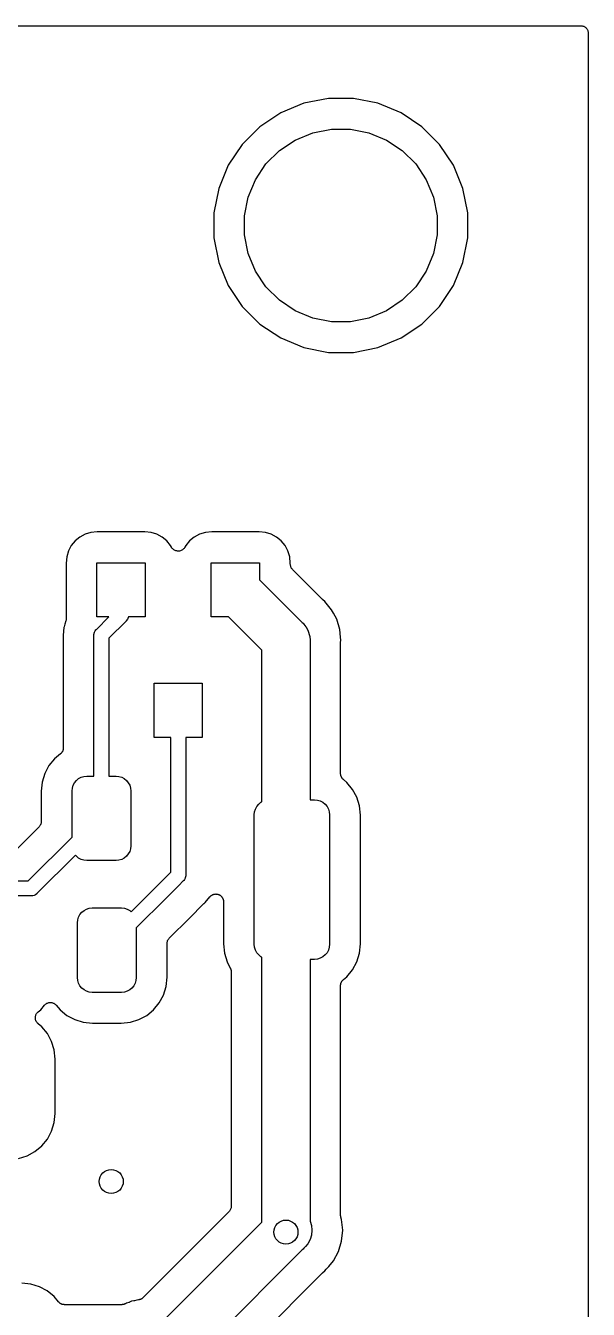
# Model space of a CAD drawing. Extents: x 3.65 to 7.93, y -5.83 to -2.58.
# Drawn here: x 7.56 to 7.928, y -3.421 to -2.582 of the extents above; entities that cross this region are included whole.
import ezdxf

# ---------------------------------------------------------------- set-up
doc = ezdxf.new("R2010")
doc.units = 0
doc.header["$MEASUREMENT"] = 0
doc.layers.add('BLACK', color=7, linetype='CONTINUOUS')

msp = doc.modelspace()

# ---------------------------------------------------------------- linework, layer by layer
at = {"layer": 'BLACK', "linetype": 'CONTINUOUS'}
for p, q in [((3.65697, -2.58197), (7.92303, -2.58197)), ((7.92303, -2.58197), (7.92307, -2.58197)), ((7.92307, -2.58197), (7.92307, -2.58197)), ((7.92307, -2.58197), (7.92307, -2.58197)), ((7.92307, -2.58197), (7.9231, -2.58197)), ((7.9231, -2.58197), (7.92357, -2.58202)), ((7.92357, -2.58202), (7.92404, -2.58207)), ((7.92404, -2.58207), (7.92405, -2.58208)), ((7.92405, -2.58208), (7.92407, -2.58208)), ((7.92407, -2.58208), (7.92452, -2.58222)), ((7.92452, -2.58222), (7.92497, -2.58236)), ((7.92497, -2.58236), (7.92498, -2.58237)), ((7.92498, -2.58237), (7.925, -2.58237)), ((7.925, -2.58237), (7.92541, -2.5826)), ((7.92541, -2.5826), (7.92583, -2.58282)), ((7.92583, -2.58282), (7.92584, -2.58283)), ((7.92584, -2.58283), (7.92586, -2.58284)), ((7.92586, -2.58284), (7.92622, -2.58314)), ((7.92622, -2.58314), (7.92658, -2.58345)), ((7.92658, -2.58345), (7.92659, -2.58346)), ((7.92659, -2.58346), (7.9266, -2.58347)), ((7.9266, -2.58347), (7.9269, -2.58384)), ((7.9269, -2.58384), (7.9272, -2.5842)), ((7.9272, -2.5842), (7.9272, -2.58422)), ((7.9272, -2.58422), (7.92722, -2.58423)), ((7.92722, -2.58423), (7.92743, -2.58465)), ((7.92743, -2.58465), (7.92765, -2.58506)), ((7.92765, -2.58506), (7.92766, -2.58508)), ((7.92766, -2.58508), (7.92767, -2.5851)), ((7.92767, -2.5851), (7.9278, -2.58555)), ((7.9278, -2.58555), (7.92794, -2.586)), ((7.92794, -2.586), (7.92794, -2.58601)), ((7.92794, -2.58601), (7.92794, -2.58603)), ((7.92794, -2.58603), (7.92799, -2.5865)), ((7.92799, -2.5865), (7.92803, -2.58697)), ((7.92803, -2.58697), (7.92803, -5.82303)), ((7.74209, -2.63272), (7.72699, -2.63897)), ((7.75813, -2.62953), (7.74209, -2.63272)), ((7.77447, -2.62953), (7.75813, -2.62953)), ((7.79051, -2.63272), (7.77447, -2.62953)), ((7.80561, -2.63897), (7.79051, -2.63272)), ((7.72699, -2.63897), (7.71339, -2.64806)), ((7.8192, -2.64806), (7.80561, -2.63897)), ((7.71339, -2.64806), (7.70184, -2.65962)), ((7.74793, -2.65195), (7.7601, -2.64953)), ((7.7601, -2.64953), (7.7725, -2.64953)), ((7.7725, -2.64953), (7.78467, -2.65195)), ((7.83076, -2.65962), (7.8192, -2.64806)), ((7.72614, -2.66359), (7.73646, -2.6567)), ((7.73646, -2.6567), (7.74793, -2.65195)), ((7.78467, -2.65195), (7.79614, -2.6567)), ((7.79614, -2.6567), (7.80645, -2.66359)), ((7.70184, -2.65962), (7.69275, -2.67321)), ((7.71737, -2.67236), (7.72614, -2.66359)), ((7.80645, -2.66359), (7.81523, -2.67236)), ((7.83985, -2.67321), (7.83076, -2.65962)), ((7.69275, -2.67321), (7.6865, -2.68831)), ((7.71048, -2.68268), (7.71737, -2.67236)), ((7.81523, -2.67236), (7.82212, -2.68268)), ((7.8461, -2.68831), (7.83985, -2.67321)), ((7.70573, -2.69415), (7.71048, -2.68268)), ((7.82212, -2.68268), (7.82687, -2.69415)), ((7.6865, -2.68831), (7.68331, -2.70435)), ((7.84929, -2.70435), (7.8461, -2.68831)), ((7.70331, -2.70632), (7.70573, -2.69415)), ((7.82687, -2.69415), (7.82929, -2.70632)), ((7.68331, -2.70435), (7.68331, -2.72069)), ((7.70331, -2.71872), (7.70331, -2.70632)), ((7.82929, -2.70632), (7.82929, -2.71872)), ((7.84929, -2.72069), (7.84929, -2.70435)), ((7.68331, -2.72069), (7.6865, -2.73673)), ((7.70573, -2.73089), (7.70331, -2.71872)), ((7.82929, -2.71872), (7.82687, -2.73089)), ((7.8461, -2.73673), (7.84929, -2.72069)), ((7.71048, -2.74236), (7.70573, -2.73089)), ((7.82687, -2.73089), (7.82212, -2.74236)), ((7.6865, -2.73673), (7.69275, -2.75183)), ((7.71737, -2.75267), (7.71048, -2.74236)), ((7.82212, -2.74236), (7.81523, -2.75267)), ((7.83985, -2.75183), (7.8461, -2.73673)), ((7.69275, -2.75183), (7.70184, -2.76542)), ((7.72614, -2.76145), (7.71737, -2.75267)), ((7.81523, -2.75267), (7.80645, -2.76145)), ((7.83076, -2.76542), (7.83985, -2.75183)), ((7.70184, -2.76542), (7.71339, -2.77698)), ((7.73646, -2.76834), (7.72614, -2.76145)), ((7.80645, -2.76145), (7.79614, -2.76834)), ((7.8192, -2.77698), (7.83076, -2.76542)), ((7.74793, -2.77309), (7.73646, -2.76834)), ((7.7601, -2.77551), (7.74793, -2.77309)), ((7.7725, -2.77551), (7.7601, -2.77551)), ((7.78467, -2.77309), (7.7725, -2.77551)), ((7.79614, -2.76834), (7.78467, -2.77309)), ((7.71339, -2.77698), (7.72699, -2.78607)), ((7.80561, -2.78607), (7.8192, -2.77698)), ((7.72699, -2.78607), (7.74209, -2.79232)), ((7.74209, -2.79232), (7.75813, -2.79551)), ((7.77447, -2.79551), (7.79051, -2.79232)), ((7.79051, -2.79232), (7.80561, -2.78607)), ((7.75813, -2.79551), (7.77447, -2.79551)), ((7.59264, -2.9187), (7.59014, -2.92175)), ((7.59569, -2.9162), (7.59264, -2.9187)), ((7.59916, -2.91435), (7.59569, -2.9162)), ((7.60293, -2.9132), (7.59916, -2.91435)), ((7.6071, -2.91279), (7.60293, -2.9132)), ((7.6381, -2.91279), (7.6071, -2.91279)), ((7.64227, -2.9132), (7.6381, -2.91279)), ((7.64604, -2.91435), (7.64227, -2.9132)), ((7.64951, -2.9162), (7.64604, -2.91435)), ((7.65256, -2.9187), (7.64951, -2.9162)), ((7.65506, -2.92175), (7.65256, -2.9187)), ((7.66744, -2.9187), (7.66494, -2.92175)), ((7.67049, -2.9162), (7.66744, -2.9187)), ((7.67396, -2.91435), (7.67049, -2.9162)), ((7.67773, -2.9132), (7.67396, -2.91435)), ((7.6819, -2.91279), (7.67773, -2.9132)), ((7.7129, -2.91279), (7.6819, -2.91279)), ((7.71707, -2.9132), (7.7129, -2.91279)), ((7.72084, -2.91435), (7.71707, -2.9132)), ((7.72431, -2.9162), (7.72084, -2.91435)), ((7.72736, -2.9187), (7.72431, -2.9162)), ((7.72986, -2.92175), (7.72736, -2.9187)), ((7.58828, -2.92522), (7.58714, -2.92899)), ((7.59014, -2.92175), (7.58828, -2.92522)), ((7.65559, -2.92275), (7.65506, -2.92175)), ((7.65586, -2.92314), (7.65559, -2.92275)), ((7.65612, -2.92354), (7.65586, -2.92314)), ((7.65613, -2.92355), (7.65612, -2.92354)), ((7.65613, -2.92356), (7.65613, -2.92355)), ((7.65647, -2.92389), (7.65613, -2.92356)), ((7.6568, -2.92424), (7.65647, -2.92389)), ((7.65681, -2.92424), (7.6568, -2.92424)), ((7.65682, -2.92425), (7.65681, -2.92424)), ((7.65721, -2.92451), (7.65682, -2.92425)), ((7.65761, -2.92478), (7.65721, -2.92451)), ((7.65762, -2.92479), (7.65761, -2.92478)), ((7.65763, -2.92479), (7.65762, -2.92479)), ((7.65807, -2.92498), (7.65763, -2.92479)), ((7.65851, -2.92516), (7.65807, -2.92498)), ((7.65852, -2.92517), (7.65851, -2.92516)), ((7.65853, -2.92517), (7.65852, -2.92517)), ((7.659, -2.92527), (7.65853, -2.92517)), ((7.65947, -2.92536), (7.659, -2.92527)), ((7.65948, -2.92536), (7.65947, -2.92536)), ((7.65949, -2.92536), (7.65948, -2.92536)), ((7.65997, -2.92537), (7.65949, -2.92536)), ((7.66044, -2.92537), (7.65997, -2.92537)), ((7.66045, -2.92537), (7.66044, -2.92537)), ((7.66046, -2.92537), (7.66045, -2.92537)), ((7.66093, -2.92528), (7.66046, -2.92537)), ((7.6614, -2.92519), (7.66093, -2.92528)), ((7.66141, -2.92519), (7.6614, -2.92519)), ((7.66142, -2.92518), (7.66141, -2.92519)), ((7.66187, -2.925), (7.66142, -2.92518)), ((7.66231, -2.92483), (7.66187, -2.925)), ((7.66232, -2.92482), (7.66231, -2.92483)), ((7.66233, -2.92482), (7.66232, -2.92482)), ((7.66272, -2.92456), (7.66233, -2.92482)), ((7.66312, -2.92429), (7.66272, -2.92456)), ((7.66313, -2.92429), (7.66312, -2.92429)), ((7.66314, -2.92428), (7.66313, -2.92429)), ((7.66348, -2.92395), (7.66314, -2.92428)), ((7.66382, -2.92361), (7.66348, -2.92395)), ((7.66383, -2.9236), (7.66382, -2.92361)), ((7.66384, -2.9236), (7.66383, -2.9236)), ((7.6641, -2.92321), (7.66384, -2.9236)), ((7.66438, -2.92281), (7.6641, -2.92321)), ((7.66439, -2.92279), (7.66438, -2.92281)), ((7.66441, -2.92275), (7.66439, -2.92279)), ((7.66439, -2.92279), (7.66439, -2.92279)), ((7.66439, -2.92279), (7.66439, -2.92279)), ((7.66494, -2.92175), (7.66441, -2.92275)), ((7.73172, -2.92522), (7.72986, -2.92175)), ((7.73286, -2.92899), (7.73172, -2.92522)), ((7.58714, -2.92899), (7.58673, -2.93316)), ((7.58673, -2.93316), (7.58673, -2.9681)), ((7.60685, -2.96835), (7.60685, -2.93291)), ((7.60685, -2.93291), (7.63835, -2.93291)), ((7.63835, -2.93291), (7.63835, -2.96835)), ((7.68165, -2.94986), (7.68165, -2.93291)), ((7.68165, -2.93291), (7.71315, -2.93291)), ((7.71315, -2.93291), (7.71315, -2.94411)), ((7.73327, -2.93316), (7.73286, -2.92899)), ((7.73327, -2.93387), (7.73327, -2.93316)), ((7.73332, -2.93433), (7.73327, -2.93387)), ((7.73336, -2.93479), (7.73332, -2.93433)), ((7.73336, -2.93482), (7.73336, -2.93479)), ((7.73337, -2.93484), (7.73336, -2.93482)), ((7.7335, -2.93528), (7.73337, -2.93484)), ((7.73363, -2.93573), (7.7335, -2.93528)), ((7.73364, -2.93575), (7.73363, -2.93573)), ((7.73365, -2.93578), (7.73364, -2.93575)), ((7.73386, -2.93619), (7.73365, -2.93578)), ((7.71315, -2.94411), (7.74098, -2.97194)), ((7.73408, -2.9366), (7.73386, -2.93619)), ((7.73409, -2.93662), (7.73408, -2.9366)), ((7.73411, -2.93664), (7.73409, -2.93662)), ((7.7344, -2.937), (7.73411, -2.93664)), ((7.73469, -2.93736), (7.7344, -2.937)), ((7.73472, -2.93739), (7.73469, -2.93736)), ((7.73472, -2.9374), (7.73472, -2.93739)), ((7.73474, -2.93741), (7.73472, -2.9374)), ((7.73472, -2.9374), (7.73472, -2.9374)), ((7.75426, -2.95693), (7.73474, -2.93741)), ((7.68158, -2.95063), (7.68165, -2.94986)), ((7.68165, -2.9514), (7.68158, -2.95063)), ((7.68165, -2.96835), (7.68165, -2.9514)), ((7.75442, -2.95706), (7.75426, -2.95693)), ((7.75457, -2.95721), (7.75442, -2.95706)), ((7.75462, -2.95726), (7.75457, -2.95721)), ((7.75579, -2.95822), (7.75462, -2.95726)), ((7.75676, -2.9594), (7.75579, -2.95822)), ((7.76026, -2.96367), (7.75676, -2.9594)), ((7.75676, -2.9594), (7.75676, -2.9594)), ((7.58673, -2.9681), (7.58681, -2.96889)), ((7.58681, -2.96889), (7.58681, -2.9689)), ((7.58681, -2.9689), (7.58681, -2.9689)), ((7.58681, -2.9689), (7.58681, -2.9689)), ((7.58681, -2.9689), (7.58681, -2.96896)), ((7.58681, -2.96896), (7.58681, -2.96942)), ((7.58681, -2.96942), (7.58681, -2.96987)), ((7.60651, -2.97653), (7.61469, -2.96835)), ((7.61469, -2.96835), (7.60685, -2.96835)), ((7.62717, -2.96929), (7.62677, -2.97003)), ((7.62745, -2.96837), (7.62717, -2.96929)), ((7.63835, -2.96835), (7.62745, -2.96835)), ((7.62745, -2.96835), (7.62745, -2.96837)), ((7.69285, -2.96835), (7.68165, -2.96835)), ((7.71465, -2.99015), (7.69285, -2.96835)), ((7.76141, -2.96582), (7.76026, -2.96367)), ((7.76358, -2.96988), (7.76141, -2.96582)), ((7.76141, -2.96582), (7.76141, -2.96582)), ((7.58526, -2.97529), (7.58478, -2.98018)), ((7.58542, -2.97478), (7.58526, -2.97529)), ((7.58591, -2.97314), (7.58542, -2.97478)), ((7.58542, -2.97478), (7.58542, -2.97478)), ((7.58662, -2.97083), (7.58591, -2.97314)), ((7.5867, -2.97038), (7.58662, -2.97083)), ((7.5868, -2.96993), (7.5867, -2.97038)), ((7.58681, -2.96987), (7.5868, -2.9699)), ((7.5868, -2.9699), (7.5868, -2.96993)), ((7.60525, -2.97828), (7.60571, -2.97743)), ((7.60571, -2.97743), (7.60617, -2.97687)), ((7.60617, -2.97687), (7.60633, -2.97668)), ((7.60617, -2.97687), (7.60617, -2.97687)), ((7.60633, -2.97668), (7.60651, -2.97653)), ((7.62591, -2.97105), (7.61474, -2.98222)), ((7.6261, -2.9709), (7.62591, -2.97105)), ((7.62625, -2.97071), (7.6261, -2.9709)), ((7.62671, -2.97015), (7.62625, -2.97071)), ((7.62625, -2.97071), (7.62625, -2.97071)), ((7.62677, -2.97003), (7.62671, -2.97015)), ((7.74098, -2.97194), (7.74158, -2.97243)), ((7.74158, -2.97243), (7.74208, -2.97303)), ((7.74208, -2.97303), (7.74208, -2.97303)), ((7.74208, -2.97303), (7.74348, -2.97474)), ((7.74348, -2.97474), (7.74355, -2.97483)), ((7.74355, -2.97483), (7.74501, -2.97757)), ((7.74501, -2.97757), (7.74591, -2.98053)), ((7.76562, -2.97661), (7.76358, -2.96988)), ((7.76611, -2.98157), (7.76562, -2.97661)), ((7.58478, -2.98018), (7.58488, -2.98116)), ((7.58488, -2.98116), (7.58488, -2.98123)), ((7.58488, -2.98123), (7.58488, -2.98144)), ((7.58488, -2.98144), (7.5849, -2.98165)), ((7.5849, -2.98165), (7.5849, -3.02871)), ((7.60488, -2.98018), (7.60492, -2.97979)), ((7.6049, -2.98042), (7.60488, -2.98018)), ((7.6049, -3.03042), (7.6049, -2.98042)), ((7.60492, -2.97979), (7.60497, -2.97921)), ((7.60497, -2.97921), (7.60502, -2.97905)), ((7.60502, -2.97905), (7.60525, -2.97828)), ((7.61474, -2.98222), (7.61474, -3.07244)), ((7.74591, -2.98053), (7.74597, -2.98111)), ((7.74597, -2.98111), (7.74622, -2.98362)), ((7.74622, -2.98362), (7.74614, -2.9844)), ((7.74614, -2.9844), (7.74614, -3.08783)), ((7.76631, -2.98362), (7.76611, -2.98157)), ((7.76614, -2.98555), (7.76617, -2.98534)), ((7.76614, -2.98562), (7.76614, -2.98555)), ((7.76614, -3.07076), (7.76614, -2.98562)), ((7.76617, -2.98513), (7.76631, -2.98362)), ((7.76617, -2.98534), (7.76617, -2.98513)), ((7.71465, -3.0892), (7.71465, -2.99015)), ((7.64425, -3.04709), (7.64425, -3.01165)), ((7.64425, -3.01165), (7.67575, -3.01165)), ((7.67575, -3.01165), (7.67575, -3.04709)), ((7.5849, -3.02871), (7.5849, -3.05402)), ((7.6049, -3.05292), (7.6049, -3.03042)), ((7.6049, -3.03042), (7.6049, -3.03042)), ((7.6049, -3.07244), (7.6049, -3.05292)), ((7.6049, -3.05292), (7.6049, -3.05292)), ((7.65508, -3.04709), (7.64425, -3.04709)), ((7.65508, -3.13521), (7.65508, -3.04709)), ((7.67575, -3.04709), (7.66492, -3.04709)), ((7.66492, -3.04709), (7.66492, -3.137)), ((7.57923, -3.06104), (7.57554, -3.06554)), ((7.58307, -3.05789), (7.57923, -3.06104)), ((7.58323, -3.05773), (7.58307, -3.05789)), ((7.5834, -3.05759), (7.58323, -3.05773)), ((7.58357, -3.05739), (7.5834, -3.05759)), ((7.58376, -3.0572), (7.58357, -3.05739)), ((7.58389, -3.05701), (7.58376, -3.0572)), ((7.58403, -3.05685), (7.58389, -3.05701)), ((7.58416, -3.05661), (7.58403, -3.05685)), ((7.58431, -3.05639), (7.58416, -3.05661)), ((7.58439, -3.05618), (7.58431, -3.05639)), ((7.5845, -3.05599), (7.58439, -3.05618)), ((7.58458, -3.05573), (7.5845, -3.05599)), ((7.58468, -3.05549), (7.58458, -3.05573)), ((7.58473, -3.05527), (7.58468, -3.05549)), ((7.58479, -3.05506), (7.58473, -3.05527)), ((7.58482, -3.05479), (7.58479, -3.05506)), ((7.58488, -3.05453), (7.58482, -3.05479)), ((7.5849, -3.05409), (7.58488, -3.05431)), ((7.58488, -3.05431), (7.58488, -3.05453)), ((7.5849, -3.05402), (7.5849, -3.05409)), ((7.57554, -3.06554), (7.57279, -3.07067)), ((7.5711, -3.07624), (7.57051, -3.08228)), ((7.57279, -3.07067), (7.5711, -3.07624)), ((7.59081, -3.08017), (7.59136, -3.07836)), ((7.59136, -3.07836), (7.59225, -3.07671)), ((7.59225, -3.07671), (7.59344, -3.07525)), ((7.59344, -3.07525), (7.59489, -3.07406)), ((7.59489, -3.07406), (7.59655, -3.07317)), ((7.59655, -3.07317), (7.59835, -3.07263)), ((7.59835, -3.07263), (7.60023, -3.07244)), ((7.60023, -3.07244), (7.6049, -3.07244)), ((7.61474, -3.07244), (7.61942, -3.07244)), ((7.61942, -3.07244), (7.62129, -3.07263)), ((7.62129, -3.07263), (7.62309, -3.07317)), ((7.62309, -3.07317), (7.62475, -3.07406)), ((7.62475, -3.07406), (7.6262, -3.07525)), ((7.6262, -3.07525), (7.6274, -3.07671)), ((7.6274, -3.07671), (7.62829, -3.07836)), ((7.62829, -3.07836), (7.62883, -3.08017)), ((7.76616, -3.07098), (7.76614, -3.07076)), ((7.76616, -3.0712), (7.76616, -3.07098)), ((7.76621, -3.07146), (7.76616, -3.0712)), ((7.76624, -3.07173), (7.76621, -3.07146)), ((7.7663, -3.07194), (7.76624, -3.07173)), ((7.76634, -3.07216), (7.7663, -3.07194)), ((7.76644, -3.07241), (7.76634, -3.07216)), ((7.76652, -3.07266), (7.76644, -3.07241)), ((7.76662, -3.07286), (7.76652, -3.07266)), ((7.7667, -3.07306), (7.76662, -3.07286)), ((7.76685, -3.07329), (7.7667, -3.07306)), ((7.76698, -3.07353), (7.76685, -3.07329)), ((7.76712, -3.0737), (7.76698, -3.07353)), ((7.76724, -3.07388), (7.76712, -3.0737)), ((7.76742, -3.07407), (7.76724, -3.07388)), ((7.76759, -3.07428), (7.76742, -3.07407)), ((7.76776, -3.07442), (7.76759, -3.07428)), ((7.76792, -3.07458), (7.76776, -3.07442)), ((7.76797, -3.07462), (7.76792, -3.07458)), ((7.77026, -3.07651), (7.76797, -3.07462)), ((7.77399, -3.08104), (7.77026, -3.07651)), ((7.57051, -3.08228), (7.57051, -3.102)), ((7.59063, -3.08204), (7.59081, -3.08017)), ((7.59063, -3.11223), (7.59063, -3.08204)), ((7.62883, -3.08017), (7.62902, -3.08204)), ((7.62902, -3.08204), (7.62902, -3.11796)), ((7.77675, -3.08622), (7.77399, -3.08104)), ((7.77846, -3.09184), (7.77675, -3.08622)), ((7.70991, -3.09576), (7.71047, -3.09391)), ((7.71047, -3.09391), (7.71138, -3.09221)), ((7.71138, -3.09221), (7.71261, -3.09072)), ((7.71261, -3.09072), (7.7141, -3.08949)), ((7.7141, -3.08949), (7.71465, -3.0892)), ((7.74614, -3.08783), (7.74909, -3.08783)), ((7.74909, -3.08783), (7.75101, -3.08802)), ((7.75101, -3.08802), (7.75286, -3.08858)), ((7.75286, -3.08858), (7.75456, -3.08949)), ((7.75456, -3.08949), (7.75605, -3.09072)), ((7.75605, -3.09072), (7.75728, -3.09221)), ((7.75728, -3.09221), (7.75819, -3.09391)), ((7.75819, -3.09391), (7.75875, -3.09576)), ((7.77906, -3.09792), (7.77846, -3.09184)), ((7.57026, -3.10348), (7.57013, -3.10392)), ((7.5704, -3.10304), (7.57026, -3.10348)), ((7.57041, -3.10299), (7.5704, -3.10301)), ((7.5704, -3.10301), (7.5704, -3.10304)), ((7.57046, -3.10253), (7.57041, -3.10299)), ((7.57051, -3.10207), (7.57046, -3.10253)), ((7.57051, -3.102), (7.57051, -3.10202)), ((7.57051, -3.10202), (7.57051, -3.10202)), ((7.57051, -3.10202), (7.57051, -3.10202)), ((7.57051, -3.10202), (7.57051, -3.10207)), ((7.70972, -3.09768), (7.70991, -3.09576)), ((7.70972, -3.18232), (7.70972, -3.09768)), ((7.75875, -3.09576), (7.75894, -3.09768)), ((7.75894, -3.09768), (7.75894, -3.18232)), ((7.77906, -3.18208), (7.77906, -3.09792)), ((7.56904, -3.10553), (7.55518, -3.1194)), ((7.562, -3.14087), (7.59063, -3.11223)), ((7.56934, -3.10518), (7.56904, -3.10553)), ((7.56963, -3.10482), (7.56934, -3.10518)), ((7.56965, -3.1048), (7.56963, -3.10482)), ((7.56966, -3.10478), (7.56965, -3.1048)), ((7.56988, -3.10437), (7.56966, -3.10478)), ((7.5701, -3.10397), (7.56988, -3.10437)), ((7.57011, -3.10394), (7.5701, -3.10397)), ((7.57013, -3.10392), (7.57011, -3.10394)), ((7.62883, -3.11983), (7.62829, -3.12163)), ((7.62902, -3.11796), (7.62883, -3.11983)), ((7.59281, -3.12398), (7.56769, -3.1491)), ((7.59344, -3.12475), (7.59281, -3.12398)), ((7.59489, -3.12594), (7.59344, -3.12475)), ((7.59655, -3.12683), (7.59489, -3.12594)), ((7.59835, -3.12737), (7.59655, -3.12683)), ((7.60023, -3.12756), (7.59835, -3.12737)), ((7.61942, -3.12756), (7.60023, -3.12756)), ((7.62129, -3.12737), (7.61942, -3.12756)), ((7.62309, -3.12683), (7.62129, -3.12737)), ((7.62475, -3.12594), (7.62309, -3.12683)), ((7.6262, -3.12475), (7.62475, -3.12594)), ((7.6274, -3.12329), (7.6262, -3.12475)), ((7.62829, -3.12163), (7.6274, -3.12329)), ((7.64709, -3.14319), (7.65346, -3.13682)), ((7.65346, -3.13682), (7.65508, -3.13521)), ((7.65346, -3.13682), (7.65346, -3.13682)), ((7.66492, -3.137), (7.66494, -3.13724)), ((7.66494, -3.13724), (7.66492, -3.13749)), ((7.50445, -3.14087), (7.562, -3.14087)), ((7.62928, -3.16101), (7.64531, -3.14497)), ((7.64531, -3.14497), (7.64709, -3.14319)), ((7.64531, -3.14497), (7.64531, -3.14497)), ((7.66042, -3.14378), (7.65227, -3.15193)), ((7.66331, -3.14089), (7.66042, -3.14378)), ((7.66042, -3.14378), (7.66042, -3.14378)), ((7.6635, -3.14074), (7.66331, -3.14089)), ((7.66367, -3.14053), (7.6635, -3.14074)), ((7.66411, -3.13999), (7.66367, -3.14053)), ((7.66457, -3.13914), (7.66411, -3.13999)), ((7.66464, -3.13889), (7.66457, -3.13914)), ((7.66485, -3.13821), (7.66464, -3.13889)), ((7.66492, -3.13749), (7.66485, -3.13821)), ((7.66492, -3.13749), (7.66492, -3.13749)), ((7.56379, -3.15071), (7.51405, -3.15071)), ((7.56404, -3.15073), (7.56379, -3.15071)), ((7.56428, -3.15071), (7.56404, -3.15073)), ((7.565, -3.15064), (7.56428, -3.15071)), ((7.56428, -3.15071), (7.56428, -3.15071)), ((7.56593, -3.15036), (7.565, -3.15064)), ((7.56678, -3.1499), (7.56593, -3.15036)), ((7.56753, -3.14928), (7.56678, -3.1499)), ((7.56769, -3.1491), (7.56753, -3.14928)), ((7.65227, -3.15193), (7.63256, -3.17164)), ((7.65227, -3.15193), (7.65227, -3.15193)), ((7.67771, -3.15495), (7.68074, -3.15126)), ((7.68074, -3.15126), (7.68078, -3.1512)), ((7.68078, -3.1512), (7.68095, -3.15104)), ((7.68095, -3.15104), (7.68111, -3.15086)), ((7.68111, -3.15086), (7.6813, -3.1507)), ((7.6813, -3.1507), (7.68148, -3.15052)), ((7.68148, -3.15052), (7.68168, -3.15039)), ((7.68168, -3.15039), (7.68187, -3.15025)), ((7.68187, -3.15025), (7.68209, -3.15013)), ((7.68209, -3.15013), (7.6823, -3.14999)), ((7.6823, -3.14999), (7.68252, -3.1499)), ((7.68252, -3.1499), (7.68273, -3.14979)), ((7.68273, -3.14979), (7.68297, -3.14972)), ((7.68297, -3.14972), (7.68321, -3.14963)), ((7.68321, -3.14963), (7.68344, -3.14959)), ((7.68344, -3.14959), (7.68367, -3.14952)), ((7.68367, -3.14952), (7.68392, -3.1495)), ((7.68392, -3.1495), (7.68417, -3.14945)), ((7.68417, -3.14945), (7.6844, -3.14945)), ((7.6844, -3.14945), (7.68464, -3.14943)), ((7.68464, -3.14943), (7.68489, -3.14946)), ((7.68489, -3.14946), (7.68514, -3.14946)), ((7.68514, -3.14946), (7.68537, -3.14951)), ((7.68537, -3.14951), (7.68561, -3.14953)), ((7.68561, -3.14953), (7.68585, -3.14961)), ((7.68585, -3.14961), (7.6861, -3.14966)), ((7.6861, -3.14966), (7.68631, -3.14975)), ((7.68631, -3.14975), (7.68654, -3.14982)), ((7.68654, -3.14982), (7.68676, -3.14994)), ((7.68676, -3.14994), (7.68699, -3.15004)), ((7.68699, -3.15004), (7.68719, -3.15017)), ((7.68719, -3.15017), (7.6874, -3.15028)), ((7.6874, -3.15028), (7.68759, -3.15045)), ((7.68759, -3.15045), (7.6878, -3.15059)), ((7.6878, -3.15059), (7.68797, -3.15076)), ((7.68797, -3.15076), (7.68815, -3.15091)), ((7.68815, -3.15091), (7.68831, -3.1511)), ((7.68831, -3.1511), (7.68849, -3.15128)), ((7.68849, -3.15128), (7.68862, -3.15148)), ((7.68862, -3.15148), (7.68877, -3.15166)), ((7.68877, -3.15166), (7.68889, -3.15189)), ((7.68889, -3.15189), (7.68903, -3.1521)), ((7.68903, -3.1521), (7.68912, -3.15232)), ((7.68912, -3.15232), (7.68923, -3.15252)), ((7.68923, -3.15252), (7.6893, -3.15277)), ((7.6893, -3.15277), (7.68939, -3.153)), ((7.68939, -3.153), (7.68944, -3.15323)), ((7.68944, -3.15323), (7.68951, -3.15346)), ((7.68951, -3.15346), (7.68953, -3.15371)), ((7.68953, -3.15371), (7.68958, -3.15396)), ((7.68958, -3.15396), (7.68958, -3.15419)), ((7.68958, -3.15419), (7.6896, -3.15443)), ((7.59579, -3.16285), (7.59698, -3.16139)), ((7.59698, -3.16139), (7.59844, -3.1602)), ((7.59844, -3.1602), (7.6001, -3.15931)), ((7.6001, -3.15931), (7.6019, -3.15877)), ((7.6019, -3.15877), (7.60377, -3.15858)), ((7.60377, -3.15858), (7.62296, -3.15858)), ((7.62296, -3.15858), (7.62483, -3.15877)), ((7.62483, -3.15877), (7.62663, -3.15931)), ((7.62663, -3.15931), (7.62829, -3.1602)), ((7.62829, -3.1602), (7.62928, -3.16101)), ((7.66728, -3.1652), (7.67658, -3.15591)), ((7.67658, -3.15591), (7.67663, -3.15586)), ((7.67663, -3.15586), (7.6768, -3.15572)), ((7.6768, -3.15572), (7.67695, -3.15558)), ((7.67695, -3.15558), (7.67771, -3.15495)), ((7.6896, -3.15443), (7.6896, -3.18208)), ((7.59417, -3.16818), (7.59436, -3.16631)), ((7.59417, -3.2041), (7.59417, -3.16818)), ((7.59436, -3.16631), (7.5949, -3.16451)), ((7.5949, -3.16451), (7.59579, -3.16285)), ((7.65414, -3.17834), (7.66728, -3.1652)), ((7.66728, -3.1652), (7.66728, -3.1652)), ((7.63256, -3.17164), (7.63256, -3.2041)), ((7.65331, -3.1795), (7.65353, -3.1791)), ((7.65353, -3.1791), (7.65354, -3.17908)), ((7.65354, -3.17908), (7.65355, -3.17905)), ((7.65355, -3.17905), (7.65385, -3.1787)), ((7.65385, -3.1787), (7.65414, -3.17834)), ((7.65268, -3.18181), (7.65273, -3.18135)), ((7.65268, -3.18186), (7.65268, -3.18181)), ((7.65268, -3.18188), (7.65268, -3.18186)), ((7.65268, -3.18186), (7.65268, -3.18186)), ((7.65268, -3.18186), (7.65268, -3.18186)), ((7.65268, -3.20386), (7.65268, -3.18188)), ((7.65273, -3.18135), (7.65278, -3.18089)), ((7.65278, -3.18089), (7.65279, -3.18087)), ((7.65279, -3.18084), (7.65293, -3.1804)), ((7.65279, -3.18087), (7.65279, -3.18084)), ((7.65293, -3.1804), (7.65306, -3.17996)), ((7.65306, -3.17996), (7.65308, -3.17993)), ((7.65308, -3.17991), (7.65331, -3.1795)), ((7.65308, -3.17993), (7.65308, -3.17991)), ((7.6896, -3.18208), (7.6902, -3.18816)), ((7.70991, -3.18424), (7.70972, -3.18232)), ((7.71047, -3.18609), (7.70991, -3.18424)), ((7.71138, -3.18779), (7.71047, -3.18609)), ((7.75819, -3.18609), (7.75728, -3.18779)), ((7.75875, -3.18424), (7.75819, -3.18609)), ((7.75894, -3.18232), (7.75875, -3.18424)), ((7.77846, -3.18816), (7.77906, -3.18208)), ((7.6902, -3.18816), (7.69191, -3.19378)), ((7.69191, -3.19378), (7.69406, -3.1978)), ((7.71261, -3.18928), (7.71138, -3.18779)), ((7.7141, -3.19051), (7.71261, -3.18928)), ((7.71465, -3.1908), (7.7141, -3.19051)), ((7.71465, -3.36387), (7.71465, -3.1908)), ((7.74909, -3.19217), (7.74614, -3.19217)), ((7.74614, -3.19217), (7.74614, -3.36306)), ((7.75101, -3.19198), (7.74909, -3.19217)), ((7.75286, -3.19142), (7.75101, -3.19198)), ((7.75456, -3.19051), (7.75286, -3.19142)), ((7.75605, -3.18928), (7.75456, -3.19051)), ((7.75728, -3.18779), (7.75605, -3.18928)), ((7.77399, -3.19896), (7.77675, -3.19378)), ((7.77675, -3.19378), (7.77846, -3.18816)), ((7.59436, -3.20598), (7.59417, -3.2041)), ((7.63256, -3.2041), (7.63237, -3.20598)), ((7.65209, -3.2099), (7.65268, -3.20386)), ((7.69406, -3.1978), (7.69409, -3.19786)), ((7.69409, -3.19786), (7.69417, -3.19806)), ((7.69417, -3.19806), (7.69427, -3.19825)), ((7.69427, -3.19825), (7.69435, -3.19851)), ((7.69435, -3.19851), (7.69445, -3.19877)), ((7.69445, -3.19877), (7.69449, -3.19898)), ((7.69449, -3.19898), (7.69455, -3.19919)), ((7.69455, -3.19919), (7.69458, -3.19946)), ((7.69458, -3.19946), (7.69463, -3.19973)), ((7.69463, -3.19973), (7.69462, -3.19994)), ((7.69462, -3.19994), (7.69465, -3.20016)), ((7.69465, -3.20016), (7.69465, -3.35352)), ((7.76797, -3.20538), (7.77026, -3.20349)), ((7.77026, -3.20349), (7.77399, -3.19896)), ((7.5949, -3.20778), (7.59436, -3.20598)), ((7.59579, -3.20944), (7.5949, -3.20778)), ((7.59698, -3.21089), (7.59579, -3.20944)), ((7.59844, -3.21208), (7.59698, -3.21089)), ((7.6001, -3.21297), (7.59844, -3.21208)), ((7.62829, -3.21208), (7.62663, -3.21297)), ((7.62975, -3.21089), (7.62829, -3.21208)), ((7.63094, -3.20944), (7.62975, -3.21089)), ((7.63183, -3.20778), (7.63094, -3.20944)), ((7.63237, -3.20598), (7.63183, -3.20778)), ((7.6504, -3.21547), (7.65209, -3.2099)), ((7.76614, -3.20917), (7.76617, -3.20895)), ((7.76614, -3.20924), (7.76614, -3.20917)), ((7.76614, -3.35927), (7.76614, -3.20924)), ((7.76617, -3.20873), (7.76622, -3.20847)), ((7.76617, -3.20895), (7.76617, -3.20873)), ((7.76622, -3.20847), (7.76625, -3.2082)), ((7.76625, -3.2082), (7.76632, -3.20799)), ((7.76632, -3.20799), (7.76636, -3.20778)), ((7.76636, -3.20778), (7.76646, -3.20753)), ((7.76646, -3.20753), (7.76655, -3.20727)), ((7.76655, -3.20727), (7.76665, -3.20708)), ((7.76665, -3.20708), (7.76674, -3.20688)), ((7.76674, -3.20688), (7.76689, -3.20665)), ((7.76689, -3.20665), (7.76702, -3.20642)), ((7.76702, -3.20642), (7.76716, -3.20625)), ((7.76716, -3.20625), (7.76728, -3.20607)), ((7.76728, -3.20607), (7.76747, -3.20588)), ((7.76747, -3.20588), (7.76764, -3.20567)), ((7.76764, -3.20567), (7.76781, -3.20553)), ((7.76781, -3.20553), (7.76797, -3.20538)), ((7.57334, -3.22138), (7.57373, -3.22112)), ((7.57373, -3.22112), (7.57413, -3.22086)), ((7.57413, -3.22086), (7.57414, -3.22086)), ((7.57414, -3.22086), (7.57415, -3.22085)), ((7.57415, -3.22085), (7.57459, -3.22067)), ((7.57459, -3.22067), (7.57503, -3.22049)), ((7.57503, -3.22049), (7.57505, -3.22049)), ((7.57505, -3.22049), (7.57506, -3.22048)), ((7.57506, -3.22048), (7.57552, -3.2204)), ((7.57552, -3.2204), (7.57599, -3.22031)), ((7.57599, -3.22031), (7.576, -3.22031)), ((7.576, -3.22031), (7.57602, -3.2203)), ((7.57602, -3.2203), (7.57649, -3.22031)), ((7.57649, -3.22031), (7.57696, -3.22031)), ((7.57696, -3.22031), (7.57698, -3.22031)), ((7.57698, -3.22031), (7.57699, -3.22031)), ((7.57699, -3.22031), (7.57746, -3.22041)), ((7.57746, -3.22041), (7.57792, -3.2205)), ((7.57792, -3.2205), (7.57793, -3.22051)), ((7.57793, -3.22051), (7.57795, -3.22051)), ((7.57795, -3.22051), (7.57838, -3.2207)), ((7.57838, -3.2207), (7.57882, -3.22088)), ((7.57882, -3.22088), (7.57883, -3.22089)), ((7.57883, -3.22089), (7.57885, -3.22089)), ((7.57885, -3.22089), (7.57924, -3.22116)), ((7.57924, -3.22116), (7.57963, -3.22142)), ((7.6019, -3.21352), (7.6001, -3.21297)), ((7.60377, -3.2137), (7.6019, -3.21352)), ((7.62296, -3.2137), (7.60377, -3.2137)), ((7.62483, -3.21352), (7.62296, -3.2137)), ((7.62663, -3.21297), (7.62483, -3.21352)), ((7.64396, -3.2251), (7.64765, -3.2206)), ((7.64765, -3.2206), (7.6504, -3.21547)), ((7.56666, -3.22981), (7.56675, -3.22935)), ((7.56675, -3.22935), (7.56685, -3.22888)), ((7.56685, -3.22887), (7.56686, -3.22885)), ((7.56685, -3.22888), (7.56685, -3.22887)), ((7.56686, -3.22885), (7.56704, -3.22842)), ((7.56704, -3.22842), (7.56722, -3.22798)), ((7.56722, -3.22798), (7.56723, -3.22797)), ((7.56723, -3.22797), (7.56724, -3.22796)), ((7.56724, -3.22796), (7.5675, -3.22756)), ((7.5675, -3.22756), (7.56777, -3.22717)), ((7.56777, -3.22717), (7.56778, -3.22716)), ((7.56778, -3.22716), (7.56779, -3.22715)), ((7.56779, -3.22715), (7.56812, -3.22682)), ((7.56812, -3.22682), (7.56846, -3.22648)), ((7.56846, -3.22648), (7.57014, -3.2251)), ((7.57014, -3.2251), (7.57259, -3.22211)), ((7.57259, -3.22211), (7.57262, -3.22208)), ((7.57262, -3.22208), (7.57264, -3.22206)), ((7.57262, -3.22208), (7.57262, -3.22208)), ((7.57262, -3.22208), (7.57262, -3.22208)), ((7.57264, -3.22206), (7.57298, -3.22173)), ((7.57298, -3.22173), (7.57331, -3.2214)), ((7.57331, -3.2214), (7.57332, -3.22139)), ((7.57332, -3.22139), (7.57334, -3.22138)), ((7.57963, -3.22142), (7.57964, -3.22143)), ((7.57964, -3.22143), (7.57966, -3.22144)), ((7.57966, -3.22144), (7.57999, -3.22178)), ((7.57999, -3.22178), (7.58032, -3.22211)), ((7.58032, -3.22211), (7.58277, -3.2251)), ((7.58277, -3.2251), (7.58727, -3.22879)), ((7.58727, -3.22879), (7.59241, -3.23154)), ((7.63433, -3.23154), (7.63946, -3.22879)), ((7.63946, -3.22879), (7.64396, -3.2251)), ((7.56665, -3.22984), (7.56666, -3.22982)), ((7.56665, -3.23031), (7.56665, -3.22984)), ((7.56665, -3.23079), (7.56665, -3.23031)), ((7.56665, -3.2308), (7.56665, -3.23079)), ((7.56665, -3.23082), (7.56665, -3.2308)), ((7.56674, -3.23128), (7.56665, -3.23082)), ((7.56666, -3.22982), (7.56666, -3.22981)), ((7.56683, -3.23174), (7.56674, -3.23128)), ((7.56683, -3.23176), (7.56683, -3.23174)), ((7.56684, -3.23177), (7.56683, -3.23176)), ((7.56701, -3.23221), (7.56684, -3.23177)), ((7.56719, -3.23265), (7.56701, -3.23221)), ((7.5672, -3.23266), (7.56719, -3.23265)), ((7.5672, -3.23268), (7.5672, -3.23266)), ((7.56746, -3.23307), (7.5672, -3.23268)), ((7.56772, -3.23347), (7.56746, -3.23307)), ((7.56773, -3.23348), (7.56772, -3.23347)), ((7.56774, -3.23349), (7.56773, -3.23348)), ((7.56807, -3.23383), (7.56774, -3.23349)), ((7.5684, -3.23417), (7.56807, -3.23383)), ((7.56843, -3.23419), (7.5684, -3.23417)), ((7.56846, -3.23421), (7.56843, -3.23419)), ((7.56843, -3.23419), (7.56843, -3.23419)), ((7.56843, -3.23419), (7.56843, -3.23419)), ((7.57083, -3.23616), (7.56846, -3.23421)), ((7.57452, -3.24066), (7.57083, -3.23616)), ((7.59241, -3.23154), (7.59798, -3.23323)), ((7.59798, -3.23323), (7.60402, -3.23382)), ((7.60402, -3.23382), (7.62272, -3.23382)), ((7.62272, -3.23382), (7.62876, -3.23323)), ((7.62876, -3.23323), (7.63433, -3.23154)), ((7.57727, -3.24579), (7.57452, -3.24066)), ((7.57896, -3.25136), (7.57727, -3.24579)), ((7.57955, -3.2574), (7.57896, -3.25136)), ((7.57955, -3.29284), (7.57955, -3.2574)), ((7.57896, -3.29887), (7.57955, -3.29284)), ((7.57452, -3.30958), (7.57727, -3.30444)), ((7.57727, -3.30444), (7.57896, -3.29887)), ((7.57083, -3.31408), (7.57452, -3.30958)), ((7.55563, -3.3222), (7.5612, -3.32051)), ((7.5612, -3.32051), (7.56633, -3.31777)), ((7.56633, -3.31777), (7.57083, -3.31408)), ((7.69424, -3.35549), (7.69402, -3.35589)), ((7.69425, -3.35546), (7.69424, -3.35549)), ((7.69426, -3.35544), (7.69425, -3.35546)), ((7.6944, -3.35499), (7.69426, -3.35544)), ((7.69454, -3.35455), (7.6944, -3.35499)), ((7.69455, -3.3545), (7.69454, -3.35453)), ((7.69454, -3.35453), (7.69454, -3.35455)), ((7.69459, -3.35404), (7.69455, -3.3545)), ((7.69465, -3.35359), (7.69459, -3.35404)), ((7.69465, -3.35352), (7.69465, -3.35353)), ((7.69465, -3.35353), (7.69465, -3.35353)), ((7.69465, -3.35353), (7.69465, -3.35353)), ((7.69465, -3.35353), (7.69465, -3.35359)), ((7.69318, -3.35705), (7.637, -3.41323)), ((7.64382, -3.4347), (7.71465, -3.36387)), ((7.69347, -3.35669), (7.69318, -3.35705)), ((7.69377, -3.35634), (7.69347, -3.35669)), ((7.69378, -3.35632), (7.69377, -3.35634)), ((7.6938, -3.3563), (7.69378, -3.35632)), ((7.69402, -3.35589), (7.6938, -3.3563)), ((7.74614, -3.36306), (7.74619, -3.36316)), ((7.74619, -3.36316), (7.74709, -3.36613)), ((7.76616, -3.35949), (7.76614, -3.35927)), ((7.76616, -3.3597), (7.76616, -3.35949)), ((7.76621, -3.35997), (7.76616, -3.3597)), ((7.76624, -3.36025), (7.76621, -3.35997)), ((7.7663, -3.36045), (7.76624, -3.36025)), ((7.76634, -3.36066), (7.7663, -3.36045)), ((7.76636, -3.36073), (7.76634, -3.36066)), ((7.76681, -3.3622), (7.76636, -3.36073)), ((7.7675, -3.36921), (7.76681, -3.3622)), ((7.74709, -3.3723), (7.74619, -3.37527)), ((7.74709, -3.36613), (7.7474, -3.36921)), ((7.7474, -3.36921), (7.74709, -3.3723)), ((7.76681, -3.37622), (7.7675, -3.36921)), ((7.74263, -3.38043), (7.74208, -3.38098)), ((7.74326, -3.3798), (7.74263, -3.38043)), ((7.74263, -3.38043), (7.74263, -3.38043)), ((7.74473, -3.378), (7.74326, -3.3798)), ((7.74619, -3.37527), (7.74473, -3.378)), ((7.76476, -3.38296), (7.76681, -3.37622)), ((7.74098, -3.38208), (7.66766, -3.45539)), ((7.74158, -3.38158), (7.74098, -3.38208)), ((7.74208, -3.38098), (7.74158, -3.38158)), ((7.76144, -3.38917), (7.76476, -3.38296)), ((7.69716, -3.45418), (7.75426, -3.39709)), ((7.75426, -3.39709), (7.75431, -3.39704)), ((7.75431, -3.39704), (7.75447, -3.39691)), ((7.75447, -3.39691), (7.75462, -3.39676)), ((7.75462, -3.39676), (7.75579, -3.39579)), ((7.75579, -3.39579), (7.75676, -3.39462)), ((7.75676, -3.39462), (7.7568, -3.39457)), ((7.7568, -3.39457), (7.75695, -3.39442)), ((7.75695, -3.39442), (7.75709, -3.39426)), ((7.75709, -3.39426), (7.75824, -3.3931)), ((7.75824, -3.3931), (7.75825, -3.39309)), ((7.75825, -3.39309), (7.75837, -3.39291)), ((7.75837, -3.39291), (7.76144, -3.38917)), ((7.56376, -3.40437), (7.55772, -3.40378)), ((7.56933, -3.40606), (7.56376, -3.40437)), ((7.57446, -3.40881), (7.56933, -3.40606)), ((7.57896, -3.4125), (7.57446, -3.40881)), ((7.58182, -3.41599), (7.57896, -3.4125)), ((7.63556, -3.41422), (7.63532, -3.41434)), ((7.63581, -3.41411), (7.63556, -3.41422)), ((7.63599, -3.41399), (7.63581, -3.41411)), ((7.63619, -3.41389), (7.63599, -3.41399)), ((7.6364, -3.41372), (7.63619, -3.41389)), ((7.63662, -3.41357), (7.6364, -3.41372)), ((7.63678, -3.41342), (7.63662, -3.41357)), ((7.63695, -3.41328), (7.63678, -3.41342)), ((7.637, -3.41323), (7.63695, -3.41328)), ((7.58198, -3.41614), (7.58182, -3.41599)), ((7.58211, -3.41631), (7.58198, -3.41614)), ((7.58232, -3.41649), (7.58211, -3.41631)), ((7.58251, -3.41668), (7.58232, -3.41649)), ((7.58269, -3.4168), (7.58251, -3.41668)), ((7.58286, -3.41694), (7.58269, -3.4168)), ((7.5831, -3.41707), (7.58286, -3.41694)), ((7.58332, -3.41722), (7.5831, -3.41707)), ((7.58353, -3.4173), (7.58332, -3.41722)), ((7.58372, -3.41741), (7.58353, -3.4173)), ((7.58397, -3.41749), (7.58372, -3.41741)), ((7.58422, -3.4176), (7.58397, -3.41749)), ((7.58444, -3.41764), (7.58422, -3.4176)), ((7.58465, -3.41771), (7.58444, -3.41764)), ((7.58492, -3.41774), (7.58465, -3.41771)), ((7.58518, -3.41779), (7.58492, -3.41774)), ((7.5854, -3.41779), (7.58518, -3.41779)), ((7.58562, -3.41781), (7.5854, -3.41779)), ((7.58569, -3.41781), (7.58562, -3.41781)), ((7.62313, -3.41781), (7.58569, -3.41781)), ((7.62334, -3.41779), (7.62313, -3.41781)), ((7.62356, -3.4178), (7.62334, -3.41779)), ((7.62383, -3.41775), (7.62356, -3.4178)), ((7.6241, -3.41772), (7.62383, -3.41775)), ((7.6243, -3.41766), (7.6241, -3.41772)), ((7.62452, -3.41762), (7.6243, -3.41766)), ((7.62477, -3.41752), (7.62452, -3.41762)), ((7.62503, -3.41744), (7.62477, -3.41752)), ((7.62522, -3.41734), (7.62503, -3.41744)), ((7.62542, -3.41726), (7.62522, -3.41734)), ((7.62548, -3.41722), (7.62542, -3.41726)), ((7.62625, -3.41681), (7.62548, -3.41722)), ((7.62771, -3.41637), (7.62625, -3.41681)), ((7.6279, -3.41629), (7.62771, -3.41637)), ((7.6281, -3.41623), (7.6279, -3.41629)), ((7.62817, -3.41621), (7.6281, -3.41623)), ((7.62957, -3.41563), (7.62817, -3.41621)), ((7.63106, -3.41533), (7.62957, -3.41563)), ((7.63126, -3.41527), (7.63106, -3.41533)), ((7.63147, -3.41523), (7.63126, -3.41527)), ((7.63154, -3.41521), (7.63147, -3.41523)), ((7.63299, -3.41477), (7.63154, -3.41521)), ((7.63395, -3.41467), (7.63299, -3.41477)), ((7.63417, -3.41463), (7.63395, -3.41467)), ((7.63438, -3.41461), (7.63417, -3.41463)), ((7.63464, -3.41454), (7.63438, -3.41461)), ((7.63491, -3.41448), (7.63464, -3.41454)), ((7.63511, -3.4144), (7.63491, -3.41448)), ((7.63532, -3.41434), (7.63511, -3.4144))]:
    msp.add_line(p, q, dxfattribs=at)
at = {"layer": 'BLACK'}
for centre in [(7.61622, -3.33732), (7.73039, -3.37039)]:
    msp.add_circle(centre, 0.00787, dxfattribs=at)

doc.saveas('drawing.dxf')
